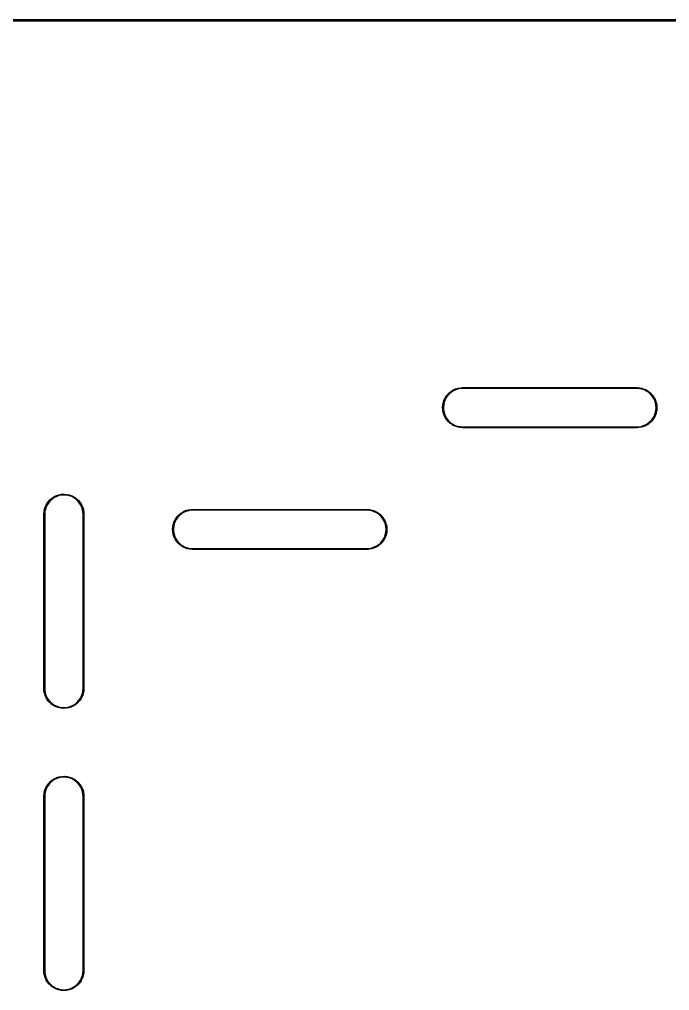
# Model space of a CAD drawing. Extents: x 14.9 to 26, y 3.1 to 12.8.
# Drawn here: x 20.258 to 23.196, y 8.456 to 12.845 of the extents above; entities that cross this region are included whole.
import ezdxf

# ---------------------------------------------------------------- set-up
doc = ezdxf.new("R2010")
doc.units = 0
doc.header["$MEASUREMENT"] = 0
doc.layers.add('BLACK', color=7, linetype='CONTINUOUS')

msp = doc.modelspace()

# ---------------------------------------------------------------- linework, layer by layer
at = {"layer": 'BLACK', "linetype": 'CONTINUOUS'}
for p, q in [((25.183, 12.8374), (15.7343, 12.8374)), ((15.7348, 12.8453), (25.1826, 12.8453)), ((22.1901, 11.1477), (22.1904, 11.148)), ((22.1901, 11.1476), (22.1901, 11.1477)), ((22.1904, 11.148), (22.1906, 11.1483)), ((22.1906, 11.1483), (22.1907, 11.1484)), ((22.1907, 11.1484), (22.1982, 11.1564)), ((22.2013, 11.1539), (22.1934, 11.1455)), ((22.1982, 11.1564), (22.1983, 11.1565)), ((22.1983, 11.1565), (22.1986, 11.1568)), ((22.1986, 11.1568), (22.1988, 11.157)), ((22.1988, 11.157), (22.199, 11.1571)), ((22.199, 11.1571), (22.2074, 11.1641)), ((22.2101, 11.1612), (22.2013, 11.1539)), ((22.2074, 11.1641), (22.2075, 11.1642)), ((22.2075, 11.1642), (22.2078, 11.1644)), ((22.2078, 11.1644), (22.2081, 11.1646)), ((22.2081, 11.1646), (22.2083, 11.1646)), ((22.2083, 11.1646), (22.2176, 11.1704)), ((22.2199, 11.1672), (22.2101, 11.1612)), ((22.2176, 11.1704), (22.2177, 11.1706)), ((22.2177, 11.1706), (22.218, 11.1707)), ((22.218, 11.1707), (22.2183, 11.1709)), ((22.2183, 11.1709), (22.2185, 11.1709)), ((22.2185, 11.1709), (22.2285, 11.1754)), ((22.2304, 11.1719), (22.2199, 11.1672)), ((22.2285, 11.1754), (22.2287, 11.1755)), ((22.2287, 11.1755), (22.229, 11.1756)), ((22.229, 11.1756), (22.2293, 11.1758)), ((22.2293, 11.1758), (22.2295, 11.1758)), ((22.2295, 11.1758), (22.24, 11.1789)), ((22.2414, 11.1752), (22.2304, 11.1719)), ((22.24, 11.1789), (22.2401, 11.179)), ((22.2401, 11.179), (22.2405, 11.1791)), ((22.2405, 11.1791), (22.2408, 11.1792)), ((22.2408, 11.1792), (22.241, 11.1791)), ((22.241, 11.1791), (22.2518, 11.1808)), ((22.2527, 11.177), (22.2414, 11.1752)), ((22.2518, 11.1808), (22.252, 11.1809)), ((22.252, 11.1809), (22.2523, 11.1809)), ((22.2523, 11.1809), (22.2527, 11.181)), ((22.2527, 11.181), (22.2528, 11.181)), ((22.2606, 11.1774), (22.2527, 11.177)), ((22.2528, 11.181), (22.26, 11.1813)), ((22.26, 11.1813), (22.2601, 11.1813)), ((22.2601, 11.1813), (22.2605, 11.1813)), ((22.2605, 11.1813), (22.2609, 11.1813)), ((23.0479, 11.1774), (22.2606, 11.1774)), ((22.2609, 11.1813), (22.261, 11.1813)), ((22.261, 11.1813), (23.0475, 11.1813)), ((23.0475, 11.1813), (23.0476, 11.1813)), ((23.0476, 11.1813), (23.048, 11.1813)), ((23.0594, 11.1766), (23.0479, 11.1774)), ((23.048, 11.1813), (23.0484, 11.1813)), ((23.0484, 11.1813), (23.0485, 11.1813)), ((23.0485, 11.1813), (23.0594, 11.1805)), ((23.0594, 11.1805), (23.0596, 11.1806)), ((23.0707, 11.1743), (23.0594, 11.1766)), ((23.0596, 11.1806), (23.0599, 11.1805)), ((23.0599, 11.1805), (23.0603, 11.1805)), ((23.0603, 11.1805), (23.0604, 11.1804)), ((23.0604, 11.1804), (23.0712, 11.1782)), ((23.0815, 11.1706), (23.0707, 11.1743)), ((23.0712, 11.1782), (23.0714, 11.1782)), ((23.0714, 11.1782), (23.0717, 11.1781)), ((23.0717, 11.1781), (23.072, 11.1781)), ((23.072, 11.1781), (23.0722, 11.178)), ((23.0722, 11.178), (23.0826, 11.1744)), ((23.0918, 11.1655), (23.0815, 11.1706)), ((23.0826, 11.1744), (23.0827, 11.1744)), ((23.0827, 11.1744), (23.083, 11.1742)), ((23.083, 11.1742), (23.0834, 11.1741)), ((23.0834, 11.1741), (23.0835, 11.174)), ((23.0835, 11.174), (23.0933, 11.1691)), ((23.1013, 11.159), (23.0918, 11.1655)), ((23.0933, 11.1691), (23.0935, 11.169)), ((23.0935, 11.169), (23.0938, 11.1689)), ((23.0938, 11.1689), (23.0941, 11.1687)), ((23.0941, 11.1687), (23.0942, 11.1686)), ((23.0942, 11.1686), (23.1033, 11.1624)), ((23.1098, 11.1513), (23.1013, 11.159)), ((23.1033, 11.1624), (23.1034, 11.1623)), ((23.1034, 11.1623), (23.1037, 11.1621)), ((23.1037, 11.1621), (23.104, 11.1619)), ((23.104, 11.1619), (23.1041, 11.1618)), ((23.1041, 11.1618), (23.1123, 11.1544)), ((23.1173, 11.1426), (23.1098, 11.1513)), ((23.1123, 11.1544), (23.1124, 11.1544)), ((23.1124, 11.1544), (23.1127, 11.1541)), ((23.1127, 11.1541), (23.1129, 11.1539)), ((23.1129, 11.1539), (23.113, 11.1537)), ((23.113, 11.1537), (23.1201, 11.1454)), ((22.1701, 11.0932), (22.171, 11.1041)), ((22.171, 11.1043), (22.1711, 11.1046)), ((22.171, 11.1041), (22.171, 11.1043)), ((22.1711, 11.1049), (22.1712, 11.1051)), ((22.1711, 11.1046), (22.1711, 11.1049)), ((22.1712, 11.1051), (22.1736, 11.1158)), ((22.1736, 11.116), (22.1737, 11.1163)), ((22.1736, 11.1158), (22.1736, 11.116)), ((22.1737, 11.1163), (22.1738, 11.1167)), ((22.1738, 11.1167), (22.1739, 11.1168)), ((22.1739, 11.1168), (22.1776, 11.1271)), ((22.175, 11.104), (22.174, 11.0926)), ((22.1775, 11.1152), (22.175, 11.104)), ((22.1814, 11.126), (22.1775, 11.1152)), ((22.1776, 11.1271), (22.1777, 11.1273)), ((22.1777, 11.1273), (22.1778, 11.1276)), ((22.1778, 11.1276), (22.1779, 11.1279)), ((22.1779, 11.1279), (22.1781, 11.128)), ((22.1781, 11.128), (22.1832, 11.1377)), ((22.1868, 11.1361), (22.1814, 11.126)), ((22.1832, 11.1379), (22.1834, 11.1382)), ((22.1832, 11.1377), (22.1832, 11.1379)), ((22.1834, 11.1382), (22.1836, 11.1385)), ((22.1836, 11.1385), (22.1837, 11.1386)), ((22.1837, 11.1386), (22.1901, 11.1476)), ((22.1934, 11.1455), (22.1868, 11.1361)), ((23.1236, 11.133), (23.1173, 11.1426)), ((23.1201, 11.1454), (23.1203, 11.1453)), ((23.1203, 11.1453), (23.1205, 11.145)), ((23.1205, 11.145), (23.1207, 11.1447)), ((23.1207, 11.1447), (23.1207, 11.1446)), ((23.1207, 11.1446), (23.1267, 11.1354)), ((23.1285, 11.1226), (23.1236, 11.133)), ((23.1267, 11.1354), (23.1269, 11.1352)), ((23.1269, 11.1352), (23.127, 11.1349)), ((23.127, 11.1349), (23.1272, 11.1346)), ((23.1272, 11.1346), (23.1272, 11.1345)), ((23.1272, 11.1345), (23.1319, 11.1245)), ((23.132, 11.1117), (23.1285, 11.1226)), ((23.1319, 11.1245), (23.132, 11.1244)), ((23.132, 11.1244), (23.1321, 11.1241)), ((23.134, 11.1004), (23.132, 11.1117)), ((23.1321, 11.1241), (23.1323, 11.1238)), ((23.1323, 11.1238), (23.1323, 11.1236)), ((23.1323, 11.1236), (23.1357, 11.1131)), ((23.1357, 11.1131), (23.1358, 11.113)), ((23.1358, 11.113), (23.1358, 11.1127)), ((23.1358, 11.1127), (23.1359, 11.1123)), ((23.1359, 11.1123), (23.1359, 11.1122)), ((23.1359, 11.1122), (23.1379, 11.1013)), ((22.17, 11.093), (22.1701, 11.0932)), ((22.17, 11.0926), (22.17, 11.093)), ((22.17, 11.0923), (22.17, 11.0926)), ((22.17, 11.0921), (22.17, 11.0923)), ((22.1705, 11.0812), (22.17, 11.0921)), ((22.1705, 11.081), (22.1705, 11.0812)), ((22.1706, 11.0807), (22.1705, 11.081)), ((22.1706, 11.0803), (22.1706, 11.0807)), ((22.1707, 11.0801), (22.1706, 11.0803)), ((22.1726, 11.0693), (22.1707, 11.0801)), ((22.1726, 11.0692), (22.1726, 11.0693)), ((22.1727, 11.0688), (22.1726, 11.0692)), ((22.1727, 11.0685), (22.1727, 11.0688)), ((22.1728, 11.0684), (22.1727, 11.0685)), ((22.1762, 11.0579), (22.1728, 11.0684)), ((22.174, 11.0926), (22.1745, 11.0811)), ((22.1745, 11.0811), (22.1765, 11.0698)), ((22.1765, 11.0698), (22.18, 11.0589)), ((23.1271, 11.0555), (23.131, 11.0663)), ((23.1346, 11.0647), (23.1309, 11.0544)), ((23.131, 11.0663), (23.1335, 11.0775)), ((23.1335, 11.0775), (23.1345, 11.0889)), ((23.1345, 11.0889), (23.134, 11.1004)), ((23.1347, 11.0648), (23.1346, 11.0647)), ((23.1348, 11.0652), (23.1347, 11.0648)), ((23.1349, 11.0655), (23.1348, 11.0652)), ((23.1373, 11.0764), (23.1349, 11.0657)), ((23.1349, 11.0657), (23.1349, 11.0655)), ((23.1374, 11.0766), (23.1373, 11.0764)), ((23.1375, 11.0772), (23.1374, 11.0769)), ((23.1374, 11.0769), (23.1374, 11.0766)), ((23.1384, 11.0883), (23.1375, 11.0774)), ((23.1375, 11.0774), (23.1375, 11.0772)), ((23.1379, 11.1013), (23.1379, 11.1012)), ((23.1379, 11.1012), (23.1379, 11.1008)), ((23.1379, 11.1008), (23.138, 11.1005)), ((23.138, 11.1005), (23.138, 11.1003)), ((23.138, 11.1003), (23.1385, 11.0894)), ((23.1385, 11.0885), (23.1384, 11.0883)), ((23.1385, 11.0894), (23.1385, 11.0892)), ((23.1385, 11.0892), (23.1385, 11.0889)), ((23.1385, 11.0889), (23.1385, 11.0885)), ((22.1762, 11.0577), (22.1762, 11.0579)), ((22.1764, 11.0574), (22.1762, 11.0577)), ((22.1765, 11.0571), (22.1764, 11.0574)), ((22.1766, 11.0569), (22.1765, 11.0571)), ((22.1813, 11.047), (22.1766, 11.0569)), ((22.18, 11.0589), (22.1849, 11.0485)), ((22.1813, 11.0469), (22.1813, 11.047)), ((22.1815, 11.0466), (22.1813, 11.0469)), ((22.1817, 11.0463), (22.1815, 11.0466)), ((22.1818, 11.0461), (22.1817, 11.0463)), ((22.1878, 11.0369), (22.1818, 11.0461)), ((22.1849, 11.0485), (22.1912, 11.0389)), ((22.1878, 11.0368), (22.1878, 11.0369)), ((22.188, 11.0365), (22.1878, 11.0368)), ((22.1882, 11.0362), (22.188, 11.0365)), ((22.1884, 11.0361), (22.1882, 11.0362)), ((22.1955, 11.0278), (22.1884, 11.0361)), ((22.1912, 11.0389), (22.1987, 11.0302)), ((22.1956, 11.0276), (22.1955, 11.0278)), ((22.1959, 11.0274), (22.1956, 11.0276)), ((22.1961, 11.0271), (22.1959, 11.0274)), ((22.1962, 11.027), (22.1961, 11.0271)), ((22.2044, 11.0197), (22.1962, 11.027)), ((22.1987, 11.0302), (22.2072, 11.0225)), ((22.2045, 11.0196), (22.2044, 11.0197)), ((22.2048, 11.0194), (22.2045, 11.0196)), ((22.2051, 11.0192), (22.2048, 11.0194)), ((22.2052, 11.0191), (22.2051, 11.0192)), ((22.2143, 11.0129), (22.2052, 11.0191)), ((22.2072, 11.0225), (22.2167, 11.016)), ((22.2167, 11.016), (22.227, 11.0109)), ((23.0886, 11.0143), (23.0984, 11.0203)), ((23.1002, 11.0168), (23.0909, 11.0111)), ((23.0984, 11.0203), (23.1072, 11.0276)), ((23.1004, 11.0169), (23.1002, 11.0168)), ((23.1007, 11.0171), (23.1004, 11.0169)), ((23.101, 11.0173), (23.1007, 11.0171)), ((23.1011, 11.0174), (23.101, 11.0173)), ((23.1095, 11.0244), (23.1011, 11.0174)), ((23.1072, 11.0276), (23.1151, 11.036)), ((23.1097, 11.0245), (23.1095, 11.0244)), ((23.1099, 11.0247), (23.1097, 11.0245)), ((23.1102, 11.025), (23.1099, 11.0247)), ((23.1103, 11.0251), (23.1102, 11.025)), ((23.1178, 11.0331), (23.1103, 11.0251)), ((23.1151, 11.036), (23.1217, 11.0454)), ((23.1179, 11.0332), (23.1178, 11.0331)), ((23.1181, 11.0335), (23.1179, 11.0332)), ((23.1184, 11.0338), (23.1181, 11.0335)), ((23.1248, 11.0429), (23.1184, 11.0339)), ((23.1184, 11.0339), (23.1184, 11.0338)), ((23.1217, 11.0454), (23.1271, 11.0555)), ((23.1249, 11.043), (23.1248, 11.0429)), ((23.1251, 11.0433), (23.1249, 11.043)), ((23.1253, 11.0436), (23.1251, 11.0433)), ((23.1304, 11.0535), (23.1253, 11.0438)), ((23.1253, 11.0438), (23.1253, 11.0436)), ((23.1306, 11.0536), (23.1304, 11.0535)), ((23.1307, 11.0539), (23.1306, 11.0536)), ((23.1308, 11.0542), (23.1307, 11.0539)), ((23.1309, 11.0544), (23.1308, 11.0542)), ((22.2144, 11.0128), (22.2143, 11.0129)), ((22.2147, 11.0126), (22.2144, 11.0128)), ((22.215, 11.0124), (22.2147, 11.0126)), ((22.2152, 11.0124), (22.215, 11.0124)), ((22.225, 11.0075), (22.2152, 11.0124)), ((22.2251, 11.0074), (22.225, 11.0075)), ((22.2255, 11.0073), (22.2251, 11.0074)), ((22.2258, 11.0071), (22.2255, 11.0073)), ((22.2259, 11.0071), (22.2258, 11.0071)), ((22.2363, 11.0035), (22.2259, 11.0071)), ((22.227, 11.0109), (22.2378, 11.0072)), ((22.2365, 11.0034), (22.2363, 11.0035)), ((22.2368, 11.0034), (22.2365, 11.0034)), ((22.2371, 11.0032), (22.2368, 11.0034)), ((22.2373, 11.0033), (22.2371, 11.0032)), ((22.2481, 11.0011), (22.2373, 11.0033)), ((22.2378, 11.0072), (22.2491, 11.0049)), ((22.2482, 11.001), (22.2481, 11.0011)), ((22.2486, 11.001), (22.2482, 11.001)), ((22.2489, 11.0009), (22.2486, 11.001)), ((22.2491, 11.001), (22.2489, 11.0009)), ((22.2491, 11.0049), (22.2606, 11.0041)), ((22.26, 11.0002), (22.2491, 11.001)), ((22.2601, 11.0002), (22.26, 11.0002)), ((22.2605, 11.0002), (22.2601, 11.0002)), ((22.2609, 11.0002), (22.2605, 11.0002)), ((22.2606, 11.0041), (23.0479, 11.0041)), ((22.261, 11.0002), (22.2609, 11.0002)), ((23.0475, 11.0002), (22.261, 11.0002)), ((23.0476, 11.0002), (23.0475, 11.0002)), ((23.048, 11.0002), (23.0476, 11.0002)), ((23.0479, 11.0041), (23.0558, 11.0045)), ((23.0484, 11.0002), (23.048, 11.0002)), ((23.0485, 11.0002), (23.0484, 11.0002)), ((23.0557, 11.0005), (23.0485, 11.0002)), ((23.0558, 11.0005), (23.0557, 11.0005)), ((23.0558, 11.0045), (23.0671, 11.0063)), ((23.0562, 11.0006), (23.0558, 11.0005)), ((23.0565, 11.0006), (23.0562, 11.0006)), ((23.0567, 11.0006), (23.0565, 11.0006)), ((23.0675, 11.0024), (23.0567, 11.0006)), ((23.0671, 11.0063), (23.0781, 11.0096)), ((23.0677, 11.0023), (23.0675, 11.0024)), ((23.068, 11.0024), (23.0677, 11.0023)), ((23.0684, 11.0025), (23.068, 11.0024)), ((23.0685, 11.0026), (23.0684, 11.0025)), ((23.079, 11.0057), (23.0685, 11.0026)), ((23.0781, 11.0096), (23.0886, 11.0143)), ((23.0792, 11.0057), (23.079, 11.0057)), ((23.0795, 11.0059), (23.0792, 11.0057)), ((23.0798, 11.006), (23.0795, 11.0059)), ((23.08, 11.0061), (23.0798, 11.006)), ((23.09, 11.0106), (23.08, 11.0061)), ((23.0902, 11.0106), (23.09, 11.0106)), ((23.0905, 11.0108), (23.0902, 11.0106)), ((23.0908, 11.0109), (23.0905, 11.0108)), ((23.0909, 11.0111), (23.0908, 11.0109)), ((20.387, 10.6648), (20.3871, 10.6649)), ((20.3871, 10.6649), (20.3873, 10.6652)), ((20.3873, 10.6652), (20.3875, 10.6655)), ((20.3875, 10.6655), (20.3877, 10.6656)), ((20.3877, 10.6656), (20.395, 10.6738)), ((20.3981, 10.6713), (20.3904, 10.6628)), ((20.395, 10.6738), (20.3951, 10.6739)), ((20.3951, 10.6739), (20.3953, 10.6741)), ((20.3953, 10.6741), (20.3955, 10.6744)), ((20.3955, 10.6744), (20.3957, 10.6745)), ((20.3957, 10.6745), (20.404, 10.6816)), ((20.4068, 10.6788), (20.3981, 10.6713)), ((20.404, 10.6816), (20.4041, 10.6818)), ((20.4041, 10.6818), (20.4044, 10.682)), ((20.4044, 10.682), (20.4047, 10.6822)), ((20.4047, 10.6822), (20.4049, 10.6822)), ((20.4049, 10.6822), (20.4141, 10.6882)), ((20.4164, 10.6851), (20.4068, 10.6788)), ((20.4141, 10.6882), (20.4142, 10.6883)), ((20.4142, 10.6883), (20.4145, 10.6885)), ((20.4145, 10.6885), (20.4148, 10.6887)), ((20.4148, 10.6887), (20.415, 10.6887)), ((20.415, 10.6887), (20.4249, 10.6934)), ((20.4268, 10.69), (20.4164, 10.6851)), ((20.4249, 10.6934), (20.425, 10.6935)), ((20.425, 10.6935), (20.4253, 10.6936)), ((20.4253, 10.6936), (20.4257, 10.6938)), ((20.4257, 10.6938), (20.4258, 10.6938)), ((20.4258, 10.6938), (20.4363, 10.6972)), ((20.4377, 10.6935), (20.4268, 10.69)), ((20.4363, 10.6972), (20.4364, 10.6973)), ((20.4364, 10.6973), (20.4368, 10.6973)), ((20.4368, 10.6973), (20.4371, 10.6974)), ((20.4371, 10.6974), (20.4373, 10.6974)), ((20.4373, 10.6974), (20.4481, 10.6993)), ((20.449, 10.6955), (20.4377, 10.6935)), ((20.4481, 10.6993), (20.4482, 10.6994)), ((20.4482, 10.6994), (20.4486, 10.6994)), ((20.4486, 10.6994), (20.4489, 10.6995)), ((20.4489, 10.6995), (20.4491, 10.6995)), ((20.4605, 10.696), (20.449, 10.6955)), ((20.4491, 10.6995), (20.4601, 10.7)), ((20.4601, 10.7), (20.4602, 10.7)), ((20.4602, 10.7), (20.4606, 10.7)), ((20.4719, 10.695), (20.4605, 10.696)), ((20.4606, 10.7), (20.4609, 10.7)), ((20.4609, 10.7), (20.4611, 10.6999)), ((20.4611, 10.6999), (20.472, 10.699)), ((20.4831, 10.6925), (20.4719, 10.695)), ((20.472, 10.699), (20.4722, 10.699)), ((20.4722, 10.699), (20.4725, 10.6989)), ((20.4725, 10.6989), (20.4729, 10.6989)), ((20.4729, 10.6989), (20.473, 10.6988)), ((20.473, 10.6988), (20.4837, 10.6964)), ((20.4939, 10.6886), (20.4831, 10.6925)), ((20.4837, 10.6964), (20.4839, 10.6964)), ((20.4839, 10.6964), (20.4842, 10.6963)), ((20.4842, 10.6963), (20.4846, 10.6962)), ((20.4846, 10.6962), (20.4847, 10.6961)), ((20.4847, 10.6961), (20.495, 10.6924)), ((20.5041, 10.6832), (20.4939, 10.6886)), ((20.495, 10.6924), (20.4952, 10.6923)), ((20.4952, 10.6923), (20.4955, 10.6922)), ((20.4955, 10.6922), (20.4958, 10.6921)), ((20.4958, 10.6921), (20.496, 10.6919)), ((20.496, 10.6919), (20.5057, 10.6868)), ((20.5134, 10.6766), (20.5041, 10.6832)), ((20.5057, 10.6868), (20.5058, 10.6868)), ((20.5058, 10.6868), (20.5061, 10.6866)), ((20.5061, 10.6866), (20.5064, 10.6864)), ((20.5064, 10.6864), (20.5065, 10.6863)), ((20.5065, 10.6863), (20.5155, 10.6799)), ((20.5218, 10.6687), (20.5134, 10.6766)), ((20.5155, 10.6799), (20.5157, 10.6799)), ((20.5157, 10.6799), (20.5159, 10.6796)), ((20.5159, 10.6796), (20.5162, 10.6794)), ((20.5162, 10.6794), (20.5163, 10.6793)), ((20.5163, 10.6793), (20.5243, 10.6718)), ((20.5291, 10.6599), (20.5218, 10.6687)), ((20.5243, 10.6718), (20.5245, 10.6717)), ((20.5245, 10.6717), (20.5247, 10.6714)), ((20.5247, 10.6714), (20.5249, 10.6712)), ((20.5249, 10.6712), (20.525, 10.671)), ((20.525, 10.671), (20.532, 10.6626)), ((20.3689, 10.6218), (20.369, 10.6219)), ((20.3689, 10.6214), (20.3689, 10.6218)), ((20.3689, 10.6211), (20.3689, 10.6214)), ((20.3689, 10.6209), (20.3689, 10.6211)), ((20.369, 10.6219), (20.3712, 10.6327)), ((20.3712, 10.6329), (20.3713, 10.6332)), ((20.3712, 10.6327), (20.3712, 10.6329)), ((20.3713, 10.6332), (20.3714, 10.6335)), ((20.3714, 10.6335), (20.3715, 10.6337)), ((20.3715, 10.6337), (20.375, 10.6441)), ((20.3751, 10.6322), (20.3728, 10.6209)), ((20.375, 10.6442), (20.3752, 10.6445)), ((20.375, 10.6441), (20.375, 10.6442)), ((20.3788, 10.643), (20.3751, 10.6322)), ((20.3752, 10.6445), (20.3753, 10.6449)), ((20.3753, 10.6449), (20.3754, 10.645)), ((20.3754, 10.645), (20.3803, 10.6548)), ((20.384, 10.6533), (20.3788, 10.643)), ((20.3803, 10.6548), (20.3804, 10.655)), ((20.3804, 10.655), (20.3806, 10.6553)), ((20.3806, 10.6553), (20.3807, 10.6556)), ((20.3807, 10.6556), (20.3809, 10.6557)), ((20.3809, 10.6557), (20.387, 10.6648)), ((20.3904, 10.6628), (20.384, 10.6533)), ((20.5352, 10.6501), (20.5291, 10.6599)), ((20.532, 10.6626), (20.5321, 10.6625)), ((20.5321, 10.6625), (20.5323, 10.6622)), ((20.5323, 10.6622), (20.5325, 10.6619)), ((20.5325, 10.6619), (20.5326, 10.6617)), ((20.5326, 10.6617), (20.5384, 10.6524)), ((20.5399, 10.6396), (20.5352, 10.6501)), ((20.5384, 10.6524), (20.5385, 10.6523)), ((20.5385, 10.6523), (20.5386, 10.652)), ((20.5386, 10.652), (20.5388, 10.6517)), ((20.5388, 10.6517), (20.5388, 10.6515)), ((20.5388, 10.6515), (20.5433, 10.6415)), ((20.5431, 10.6286), (20.5399, 10.6396)), ((20.5449, 10.6173), (20.5431, 10.6286)), ((20.5433, 10.6415), (20.5435, 10.6413)), ((20.5435, 10.6413), (20.5436, 10.641)), ((20.5436, 10.641), (20.5437, 10.6407)), ((20.5437, 10.6407), (20.5437, 10.6405)), ((20.5437, 10.6405), (20.5468, 10.63)), ((20.5468, 10.63), (20.5469, 10.6299)), ((20.5469, 10.6299), (20.547, 10.6295)), ((20.547, 10.6295), (20.5471, 10.6292)), ((20.5471, 10.6292), (20.5471, 10.629)), ((20.5471, 10.629), (20.5488, 10.6182)), ((20.9985, 10.6209), (21.0085, 10.6254)), ((21.0104, 10.6219), (20.9999, 10.6172)), ((21.0085, 10.6254), (21.0087, 10.6255)), ((21.0087, 10.6255), (21.009, 10.6256)), ((21.009, 10.6256), (21.0093, 10.6258)), ((21.0093, 10.6258), (21.0095, 10.6258)), ((21.0095, 10.6258), (21.02, 10.6289)), ((21.0214, 10.6252), (21.0104, 10.6219)), ((21.02, 10.6289), (21.0201, 10.629)), ((21.0201, 10.629), (21.0205, 10.6291)), ((21.0205, 10.6291), (21.0208, 10.6292)), ((21.0208, 10.6292), (21.021, 10.6291)), ((21.021, 10.6291), (21.0318, 10.6308)), ((21.0327, 10.627), (21.0214, 10.6252)), ((21.0318, 10.6308), (21.032, 10.6309)), ((21.032, 10.6309), (21.0323, 10.6309)), ((21.0323, 10.6309), (21.0327, 10.631)), ((21.0327, 10.631), (21.0328, 10.631)), ((21.0406, 10.6274), (21.0327, 10.627)), ((21.0328, 10.631), (21.04, 10.6313)), ((21.04, 10.6313), (21.0401, 10.6313)), ((21.0401, 10.6313), (21.0405, 10.6313)), ((21.0405, 10.6313), (21.0409, 10.6313)), ((21.8279, 10.6274), (21.0406, 10.6274)), ((21.0409, 10.6313), (21.041, 10.6313)), ((21.041, 10.6313), (21.8275, 10.6313)), ((21.8275, 10.6313), (21.8276, 10.6313)), ((21.8276, 10.6313), (21.828, 10.6313)), ((21.8394, 10.6266), (21.8279, 10.6274)), ((21.828, 10.6313), (21.8284, 10.6313)), ((21.8284, 10.6313), (21.8285, 10.6313)), ((21.8285, 10.6313), (21.8394, 10.6305)), ((21.8394, 10.6305), (21.8396, 10.6306)), ((21.8507, 10.6243), (21.8394, 10.6266)), ((21.8396, 10.6306), (21.8399, 10.6305)), ((21.8399, 10.6305), (21.8403, 10.6305)), ((21.8403, 10.6305), (21.8404, 10.6304)), ((21.8404, 10.6304), (21.8512, 10.6282)), ((21.8615, 10.6206), (21.8507, 10.6243)), ((21.8512, 10.6282), (21.8514, 10.6282)), ((21.8514, 10.6282), (21.8517, 10.6281)), ((21.8517, 10.6281), (21.852, 10.6281)), ((21.852, 10.6281), (21.8522, 10.628)), ((21.8522, 10.628), (21.8626, 10.6244)), ((21.8626, 10.6244), (21.8627, 10.6244)), ((21.8627, 10.6244), (21.863, 10.6242)), ((21.863, 10.6242), (21.8634, 10.6241)), ((21.8634, 10.6241), (21.8635, 10.624)), ((21.8635, 10.624), (21.8733, 10.6191)), ((20.3681, 10.6099), (20.3682, 10.61)), ((20.3681, 10.6095), (20.3681, 10.6099)), ((20.3681, 10.6091), (20.3681, 10.6095)), ((20.3681, 10.609), (20.3681, 10.6091)), ((20.3681, 9.82249), (20.3681, 10.609)), ((20.3682, 10.61), (20.3689, 10.6209)), ((20.3728, 10.6209), (20.3721, 10.6094)), ((20.3721, 10.6094), (20.3721, 9.82209)), ((20.5453, 10.6094), (20.5449, 10.6173)), ((20.5453, 9.82211), (20.5453, 10.6094)), ((20.5488, 10.6182), (20.5488, 10.618)), ((20.5488, 10.618), (20.5489, 10.6177)), ((20.5489, 10.6177), (20.5489, 10.6173)), ((20.5489, 10.6173), (20.5489, 10.6172)), ((20.5489, 10.6172), (20.5492, 10.61)), ((20.5492, 10.61), (20.5492, 10.6099)), ((20.5492, 10.6099), (20.5492, 10.6095)), ((20.5492, 10.6095), (20.5492, 10.6091)), ((20.5492, 10.6091), (20.5492, 10.609)), ((20.5492, 10.609), (20.5492, 9.82247)), ((20.9539, 10.5668), (20.9576, 10.5771)), ((20.9576, 10.5771), (20.9577, 10.5773)), ((20.9577, 10.5773), (20.9578, 10.5776)), ((20.9578, 10.5776), (20.9579, 10.5779)), ((20.9579, 10.5779), (20.9581, 10.578)), ((20.9581, 10.578), (20.9632, 10.5877)), ((20.9668, 10.5861), (20.9614, 10.576)), ((20.9632, 10.5879), (20.9634, 10.5882)), ((20.9632, 10.5877), (20.9632, 10.5879)), ((20.9634, 10.5882), (20.9636, 10.5885)), ((20.9636, 10.5885), (20.9637, 10.5886)), ((20.9637, 10.5886), (20.9701, 10.5976)), ((20.9734, 10.5955), (20.9668, 10.5861)), ((20.9701, 10.5977), (20.9704, 10.598)), ((20.9701, 10.5976), (20.9701, 10.5977)), ((20.9704, 10.598), (20.9706, 10.5983)), ((20.9706, 10.5983), (20.9707, 10.5984)), ((20.9707, 10.5984), (20.9782, 10.6064)), ((20.9813, 10.6039), (20.9734, 10.5955)), ((20.9782, 10.6064), (20.9783, 10.6065)), ((20.9783, 10.6065), (20.9786, 10.6068)), ((20.9786, 10.6068), (20.9788, 10.607)), ((20.9788, 10.607), (20.979, 10.6071)), ((20.979, 10.6071), (20.9874, 10.6141)), ((20.9901, 10.6112), (20.9813, 10.6039)), ((20.9874, 10.6141), (20.9875, 10.6142)), ((20.9875, 10.6142), (20.9878, 10.6144)), ((20.9878, 10.6144), (20.9881, 10.6146)), ((20.9881, 10.6146), (20.9883, 10.6146)), ((20.9883, 10.6146), (20.9976, 10.6204)), ((20.9999, 10.6172), (20.9901, 10.6112)), ((20.9976, 10.6204), (20.9977, 10.6206)), ((20.9977, 10.6206), (20.998, 10.6207)), ((20.998, 10.6207), (20.9983, 10.6209)), ((20.9983, 10.6209), (20.9985, 10.6209)), ((21.8718, 10.6155), (21.8615, 10.6206)), ((21.8813, 10.609), (21.8718, 10.6155)), ((21.8733, 10.6191), (21.8735, 10.619)), ((21.8735, 10.619), (21.8738, 10.6189)), ((21.8738, 10.6189), (21.8741, 10.6187)), ((21.8741, 10.6187), (21.8742, 10.6186)), ((21.8742, 10.6186), (21.8833, 10.6124)), ((21.8898, 10.6013), (21.8813, 10.609)), ((21.8833, 10.6124), (21.8834, 10.6123)), ((21.8834, 10.6123), (21.8837, 10.6121)), ((21.8837, 10.6121), (21.884, 10.6119)), ((21.884, 10.6119), (21.8841, 10.6118)), ((21.8841, 10.6118), (21.8923, 10.6044)), ((21.8973, 10.5926), (21.8898, 10.6013)), ((21.8923, 10.6044), (21.8924, 10.6044)), ((21.8924, 10.6044), (21.8927, 10.6041)), ((21.8927, 10.6041), (21.8929, 10.6039)), ((21.8929, 10.6039), (21.893, 10.6037)), ((21.893, 10.6037), (21.9001, 10.5954)), ((21.9036, 10.583), (21.8973, 10.5926)), ((21.9001, 10.5954), (21.9003, 10.5953)), ((21.9003, 10.5953), (21.9005, 10.595)), ((21.9005, 10.595), (21.9007, 10.5947)), ((21.9007, 10.5947), (21.9007, 10.5946)), ((21.9007, 10.5946), (21.9067, 10.5854)), ((21.9085, 10.5726), (21.9036, 10.583)), ((21.9067, 10.5854), (21.9069, 10.5852)), ((21.9069, 10.5852), (21.907, 10.5849)), ((21.907, 10.5849), (21.9072, 10.5846)), ((21.9072, 10.5846), (21.9072, 10.5845)), ((21.9072, 10.5845), (21.9119, 10.5745)), ((20.95, 10.543), (20.9501, 10.5432)), ((20.95, 10.5426), (20.95, 10.543)), ((20.95, 10.5423), (20.95, 10.5426)), ((20.95, 10.5421), (20.95, 10.5423)), ((20.9505, 10.5312), (20.95, 10.5421)), ((20.9501, 10.5432), (20.951, 10.5541)), ((20.951, 10.5543), (20.9511, 10.5546)), ((20.951, 10.5541), (20.951, 10.5543)), ((20.9511, 10.5549), (20.9512, 10.5551)), ((20.9511, 10.5546), (20.9511, 10.5549)), ((20.9512, 10.5551), (20.9536, 10.5658)), ((20.9536, 10.566), (20.9537, 10.5663)), ((20.9536, 10.5658), (20.9536, 10.566)), ((20.9537, 10.5663), (20.9538, 10.5667)), ((20.9538, 10.5667), (20.9539, 10.5668)), ((20.955, 10.554), (20.954, 10.5426)), ((20.954, 10.5426), (20.9545, 10.5311)), ((20.9575, 10.5652), (20.955, 10.554)), ((20.9614, 10.576), (20.9575, 10.5652)), ((21.912, 10.5617), (21.9085, 10.5726)), ((21.9119, 10.5745), (21.912, 10.5744)), ((21.912, 10.5744), (21.9121, 10.5741)), ((21.914, 10.5504), (21.912, 10.5617)), ((21.9121, 10.5741), (21.9123, 10.5738)), ((21.9123, 10.5738), (21.9123, 10.5736)), ((21.9123, 10.5736), (21.9157, 10.5631)), ((21.9135, 10.5275), (21.9145, 10.5389)), ((21.9145, 10.5389), (21.914, 10.5504)), ((21.9157, 10.5631), (21.9158, 10.563)), ((21.9158, 10.563), (21.9158, 10.5627)), ((21.9158, 10.5627), (21.9159, 10.5623)), ((21.9159, 10.5623), (21.9159, 10.5622)), ((21.9159, 10.5622), (21.9179, 10.5513)), ((21.9184, 10.5383), (21.9175, 10.5274)), ((21.9179, 10.5513), (21.9179, 10.5512)), ((21.9179, 10.5512), (21.9179, 10.5508)), ((21.9179, 10.5508), (21.918, 10.5505)), ((21.918, 10.5505), (21.918, 10.5503)), ((21.918, 10.5503), (21.9185, 10.5394)), ((21.9185, 10.5385), (21.9184, 10.5383)), ((21.9185, 10.5394), (21.9185, 10.5392)), ((21.9185, 10.5392), (21.9185, 10.5389)), ((21.9185, 10.5389), (21.9185, 10.5385)), ((20.9505, 10.531), (20.9505, 10.5312)), ((20.9506, 10.5307), (20.9505, 10.531)), ((20.9506, 10.5303), (20.9506, 10.5307)), ((20.9507, 10.5301), (20.9506, 10.5303)), ((20.9526, 10.5193), (20.9507, 10.5301)), ((20.9526, 10.5192), (20.9526, 10.5193)), ((20.9527, 10.5188), (20.9526, 10.5192)), ((20.9527, 10.5185), (20.9527, 10.5188)), ((20.9528, 10.5184), (20.9527, 10.5185)), ((20.9562, 10.5079), (20.9528, 10.5184)), ((20.9545, 10.5311), (20.9565, 10.5198)), ((20.9562, 10.5077), (20.9562, 10.5079)), ((20.9564, 10.5074), (20.9562, 10.5077)), ((20.9565, 10.5071), (20.9564, 10.5074)), ((20.9565, 10.5198), (20.96, 10.5089)), ((20.9566, 10.5069), (20.9565, 10.5071)), ((20.9613, 10.497), (20.9566, 10.5069)), ((20.96, 10.5089), (20.9649, 10.4985)), ((20.9613, 10.4969), (20.9613, 10.497)), ((20.9615, 10.4966), (20.9613, 10.4969)), ((20.9617, 10.4963), (20.9615, 10.4966)), ((20.9618, 10.4961), (20.9617, 10.4963)), ((20.9678, 10.4869), (20.9618, 10.4961)), ((20.9649, 10.4985), (20.9712, 10.4889)), ((21.8951, 10.486), (21.9017, 10.4954)), ((21.9048, 10.4929), (21.8984, 10.4839)), ((21.9017, 10.4954), (21.9071, 10.5055)), ((21.9049, 10.493), (21.9048, 10.4929)), ((21.9051, 10.4933), (21.9049, 10.493)), ((21.9053, 10.4936), (21.9051, 10.4933)), ((21.9104, 10.5035), (21.9053, 10.4938)), ((21.9053, 10.4938), (21.9053, 10.4936)), ((21.9071, 10.5055), (21.911, 10.5163)), ((21.9106, 10.5036), (21.9104, 10.5035)), ((21.9107, 10.5039), (21.9106, 10.5036)), ((21.9108, 10.5042), (21.9107, 10.5039)), ((21.9109, 10.5044), (21.9108, 10.5042)), ((21.9146, 10.5147), (21.9109, 10.5044)), ((21.911, 10.5163), (21.9135, 10.5275)), ((21.9147, 10.5148), (21.9146, 10.5147)), ((21.9148, 10.5152), (21.9147, 10.5148)), ((21.9149, 10.5155), (21.9148, 10.5152)), ((21.9173, 10.5264), (21.9149, 10.5157)), ((21.9149, 10.5157), (21.9149, 10.5155)), ((21.9174, 10.5266), (21.9173, 10.5264)), ((21.9175, 10.5272), (21.9174, 10.5269)), ((21.9174, 10.5269), (21.9174, 10.5266)), ((21.9175, 10.5274), (21.9175, 10.5272)), ((20.9678, 10.4868), (20.9678, 10.4869)), ((20.968, 10.4865), (20.9678, 10.4868)), ((20.9682, 10.4862), (20.968, 10.4865)), ((20.9684, 10.4861), (20.9682, 10.4862)), ((20.9755, 10.4778), (20.9684, 10.4861)), ((20.9712, 10.4889), (20.9787, 10.4802)), ((20.9756, 10.4776), (20.9755, 10.4778)), ((20.9759, 10.4774), (20.9756, 10.4776)), ((20.9761, 10.4771), (20.9759, 10.4774)), ((20.9762, 10.477), (20.9761, 10.4771)), ((20.9844, 10.4697), (20.9762, 10.477)), ((20.9787, 10.4802), (20.9872, 10.4725)), ((20.9845, 10.4696), (20.9844, 10.4697)), ((20.9848, 10.4694), (20.9845, 10.4696)), ((20.9851, 10.4692), (20.9848, 10.4694)), ((20.9852, 10.4691), (20.9851, 10.4692)), ((20.9943, 10.4629), (20.9852, 10.4691)), ((20.9872, 10.4725), (20.9967, 10.466)), ((20.9944, 10.4628), (20.9943, 10.4629)), ((20.9947, 10.4626), (20.9944, 10.4628)), ((20.995, 10.4624), (20.9947, 10.4626)), ((20.9952, 10.4624), (20.995, 10.4624)), ((21.005, 10.4575), (20.9952, 10.4624)), ((20.9967, 10.466), (21.007, 10.4609)), ((21.0051, 10.4574), (21.005, 10.4575)), ((21.0055, 10.4573), (21.0051, 10.4574)), ((21.0058, 10.4571), (21.0055, 10.4573)), ((21.0059, 10.4571), (21.0058, 10.4571)), ((21.0163, 10.4535), (21.0059, 10.4571)), ((21.007, 10.4609), (21.0178, 10.4572)), ((21.0165, 10.4534), (21.0163, 10.4535)), ((21.0168, 10.4534), (21.0165, 10.4534)), ((21.0171, 10.4532), (21.0168, 10.4534)), ((21.0173, 10.4533), (21.0171, 10.4532)), ((21.0281, 10.4511), (21.0173, 10.4533)), ((21.0178, 10.4572), (21.0291, 10.4549)), ((21.0282, 10.451), (21.0281, 10.4511)), ((21.0286, 10.451), (21.0282, 10.451)), ((21.0289, 10.4509), (21.0286, 10.451)), ((21.0291, 10.451), (21.0289, 10.4509)), ((21.0291, 10.4549), (21.0406, 10.4541)), ((21.04, 10.4502), (21.0291, 10.451)), ((21.0401, 10.4502), (21.04, 10.4502)), ((21.0405, 10.4502), (21.0401, 10.4502)), ((21.0409, 10.4502), (21.0405, 10.4502)), ((21.0406, 10.4541), (21.8279, 10.4541)), ((21.041, 10.4502), (21.0409, 10.4502)), ((21.8275, 10.4502), (21.041, 10.4502)), ((21.8276, 10.4502), (21.8275, 10.4502)), ((21.828, 10.4502), (21.8276, 10.4502)), ((21.8279, 10.4541), (21.8358, 10.4545)), ((21.8284, 10.4502), (21.828, 10.4502)), ((21.8285, 10.4502), (21.8284, 10.4502)), ((21.8357, 10.4505), (21.8285, 10.4502)), ((21.8358, 10.4505), (21.8357, 10.4505)), ((21.8358, 10.4545), (21.8471, 10.4563)), ((21.8362, 10.4506), (21.8358, 10.4505)), ((21.8365, 10.4506), (21.8362, 10.4506)), ((21.8367, 10.4506), (21.8365, 10.4506)), ((21.8475, 10.4524), (21.8367, 10.4506)), ((21.8471, 10.4563), (21.8581, 10.4596)), ((21.8477, 10.4523), (21.8475, 10.4524)), ((21.848, 10.4524), (21.8477, 10.4523)), ((21.8484, 10.4525), (21.848, 10.4524)), ((21.8485, 10.4526), (21.8484, 10.4525)), ((21.859, 10.4557), (21.8485, 10.4526)), ((21.8581, 10.4596), (21.8686, 10.4643)), ((21.8592, 10.4557), (21.859, 10.4557)), ((21.8595, 10.4559), (21.8592, 10.4557)), ((21.8598, 10.456), (21.8595, 10.4559)), ((21.86, 10.4561), (21.8598, 10.456)), ((21.87, 10.4606), (21.86, 10.4561)), ((21.8686, 10.4643), (21.8784, 10.4703)), ((21.8702, 10.4606), (21.87, 10.4606)), ((21.8705, 10.4608), (21.8702, 10.4606)), ((21.8708, 10.4609), (21.8705, 10.4608)), ((21.8709, 10.4611), (21.8708, 10.4609)), ((21.8802, 10.4668), (21.8709, 10.4611)), ((21.8784, 10.4703), (21.8872, 10.4776)), ((21.8804, 10.4669), (21.8802, 10.4668)), ((21.8807, 10.4671), (21.8804, 10.4669)), ((21.881, 10.4673), (21.8807, 10.4671)), ((21.8811, 10.4674), (21.881, 10.4673)), ((21.8895, 10.4744), (21.8811, 10.4674)), ((21.8872, 10.4776), (21.8951, 10.486)), ((21.8897, 10.4745), (21.8895, 10.4744)), ((21.8899, 10.4747), (21.8897, 10.4745)), ((21.8902, 10.475), (21.8899, 10.4747)), ((21.8903, 10.4751), (21.8902, 10.475)), ((21.8978, 10.4831), (21.8903, 10.4751)), ((21.8979, 10.4832), (21.8978, 10.4831)), ((21.8981, 10.4835), (21.8979, 10.4832)), ((21.8984, 10.4838), (21.8981, 10.4835)), ((21.8984, 10.4839), (21.8984, 10.4838)), ((20.3681, 9.82243), (20.3681, 9.82249)), ((20.3681, 9.822), (20.3681, 9.82243)), ((20.3681, 9.82157), (20.3681, 9.822)), ((20.3681, 9.82152), (20.3681, 9.82157)), ((20.3685, 9.81432), (20.3681, 9.82152)), ((20.3684, 9.81418), (20.3685, 9.81432)), ((20.3685, 9.81382), (20.3684, 9.81418)), ((20.3685, 9.81345), (20.3685, 9.81382)), ((20.3686, 9.81332), (20.3685, 9.81345)), ((20.3703, 9.80249), (20.3686, 9.81332)), ((20.3703, 9.80231), (20.3703, 9.80249)), ((20.3704, 9.80199), (20.3703, 9.80231)), ((20.3704, 9.80164), (20.3704, 9.80199)), ((20.3705, 9.80149), (20.3704, 9.80164)), ((20.3737, 9.79097), (20.3705, 9.80149)), ((20.3721, 9.82209), (20.3724, 9.81422)), ((20.3724, 9.81422), (20.3742, 9.80286)), ((20.3737, 9.7908), (20.3737, 9.79097)), ((20.3738, 9.79048), (20.3737, 9.7908)), ((20.3739, 9.79015), (20.3738, 9.79048)), ((20.374, 9.79001), (20.3739, 9.79015)), ((20.3785, 9.78), (20.374, 9.79001)), ((20.3742, 9.80286), (20.3775, 9.79186)), ((20.3775, 9.79186), (20.3822, 9.78139)), ((20.5334, 9.77822), (20.5385, 9.78848)), ((20.5385, 9.78848), (20.5423, 9.79934)), ((20.5423, 9.78726), (20.5422, 9.78696)), ((20.5423, 9.79934), (20.5445, 9.81059)), ((20.5459, 9.79782), (20.5423, 9.78744)), ((20.5423, 9.78744), (20.5423, 9.78726)), ((20.5445, 9.81059), (20.5453, 9.82211)), ((20.546, 9.79797), (20.5459, 9.79782)), ((20.5461, 9.7983), (20.546, 9.79797)), ((20.5462, 9.79863), (20.5461, 9.7983)), ((20.5483, 9.80957), (20.5462, 9.79881)), ((20.5462, 9.79881), (20.5462, 9.79863)), ((20.5484, 9.80973), (20.5483, 9.80957)), ((20.5485, 9.81041), (20.5484, 9.81007)), ((20.5484, 9.81007), (20.5484, 9.80973)), ((20.5492, 9.82149), (20.5485, 9.81058)), ((20.5485, 9.81058), (20.5485, 9.81041)), ((20.5492, 9.82247), (20.5493, 9.82239)), ((20.5493, 9.82239), (20.5492, 9.82198)), ((20.5492, 9.82198), (20.5492, 9.82157)), ((20.5492, 9.82157), (20.5492, 9.82149)), ((20.3785, 9.77983), (20.3785, 9.78)), ((20.3787, 9.77953), (20.3785, 9.77983)), ((20.3789, 9.77922), (20.3787, 9.77953)), ((20.379, 9.7791), (20.3789, 9.77922)), ((20.3848, 9.76977), (20.379, 9.7791)), ((20.3822, 9.78139), (20.3883, 9.77163)), ((20.3848, 9.7696), (20.3848, 9.76977)), ((20.385, 9.76933), (20.3848, 9.7696)), ((20.3852, 9.76904), (20.385, 9.76933)), ((20.3854, 9.76894), (20.3852, 9.76904)), ((20.3923, 9.76045), (20.3854, 9.76894)), ((20.3883, 9.77163), (20.3955, 9.76276)), ((20.3924, 9.76029), (20.3923, 9.76045)), ((20.3927, 9.76006), (20.3924, 9.76029)), ((20.3929, 9.75979), (20.3927, 9.76006)), ((20.393, 9.75971), (20.3929, 9.75979)), ((20.4011, 9.75222), (20.393, 9.75971)), ((20.3955, 9.76276), (20.4039, 9.75493)), ((20.4012, 9.75207), (20.4011, 9.75222)), ((20.4014, 9.75187), (20.4012, 9.75207)), ((20.4017, 9.75164), (20.4014, 9.75187)), ((20.4019, 9.75157), (20.4017, 9.75164)), ((20.4108, 9.74522), (20.4019, 9.75157)), ((20.4039, 9.75493), (20.4133, 9.74828)), ((20.4109, 9.74508), (20.4108, 9.74522)), ((20.4112, 9.74492), (20.4109, 9.74508)), ((20.4115, 9.74472), (20.4112, 9.74492)), ((20.4117, 9.74468), (20.4115, 9.74472)), ((20.4214, 9.73956), (20.4117, 9.74468)), ((20.4133, 9.74828), (20.4235, 9.74293)), ((20.4906, 9.74152), (20.5009, 9.74644)), ((20.5009, 9.74644), (20.5106, 9.7527)), ((20.5033, 9.74328), (20.5032, 9.74315)), ((20.5125, 9.74926), (20.5033, 9.74328)), ((20.5106, 9.7527), (20.5193, 9.76017)), ((20.5127, 9.74931), (20.5125, 9.74926)), ((20.5129, 9.74954), (20.5127, 9.74931)), ((20.5132, 9.74972), (20.5129, 9.74954)), ((20.5133, 9.74987), (20.5132, 9.74972)), ((20.5216, 9.75701), (20.5133, 9.74987)), ((20.5193, 9.76017), (20.5269, 9.76873)), ((20.5218, 9.75709), (20.5216, 9.75701)), ((20.522, 9.75735), (20.5218, 9.75709)), ((20.5223, 9.75757), (20.522, 9.75735)), ((20.5224, 9.75773), (20.5223, 9.75757)), ((20.5297, 9.76591), (20.5224, 9.75773)), ((20.5269, 9.76873), (20.5334, 9.77822)), ((20.5298, 9.76601), (20.5297, 9.76591)), ((20.53, 9.7663), (20.5298, 9.76601)), ((20.5303, 9.76655), (20.53, 9.7663)), ((20.5365, 9.7758), (20.5303, 9.76672)), ((20.5303, 9.76672), (20.5303, 9.76655)), ((20.5366, 9.77592), (20.5365, 9.7758)), ((20.5368, 9.77622), (20.5366, 9.77592)), ((20.537, 9.77651), (20.5368, 9.77622)), ((20.5419, 9.7865), (20.537, 9.77668)), ((20.537, 9.77668), (20.537, 9.77651)), ((20.542, 9.78663), (20.5419, 9.7865)), ((20.5422, 9.78696), (20.542, 9.78663)), ((20.4215, 9.73944), (20.4214, 9.73956)), ((20.4218, 9.73932), (20.4215, 9.73944)), ((20.4222, 9.73916), (20.4218, 9.73932)), ((20.4223, 9.73914), (20.4222, 9.73916)), ((20.4326, 9.73535), (20.4223, 9.73914)), ((20.4235, 9.74293), (20.4342, 9.73896)), ((20.4328, 9.73525), (20.4326, 9.73535)), ((20.4331, 9.73518), (20.4328, 9.73525)), ((20.4334, 9.73506), (20.4331, 9.73518)), ((20.4336, 9.73506), (20.4334, 9.73506)), ((20.4443, 9.73267), (20.4336, 9.73506)), ((20.4342, 9.73896), (20.4454, 9.73646)), ((20.4445, 9.73259), (20.4443, 9.73267)), ((20.4448, 9.73256), (20.4445, 9.73259)), ((20.4452, 9.73248), (20.4448, 9.73256)), ((20.4453, 9.73251), (20.4452, 9.73248)), ((20.4563, 9.73156), (20.4453, 9.73251)), ((20.4454, 9.73646), (20.4569, 9.73546)), ((20.4564, 9.7315), (20.4563, 9.73156)), ((20.4568, 9.73151), (20.4564, 9.7315)), ((20.4571, 9.73148), (20.4568, 9.73151)), ((20.4569, 9.73546), (20.4683, 9.73598)), ((20.4573, 9.73153), (20.4571, 9.73148)), ((20.4683, 9.73203), (20.4573, 9.73153)), ((20.4683, 9.73598), (20.4796, 9.73801)), ((20.4684, 9.732), (20.4683, 9.73203)), ((20.4688, 9.73206), (20.4684, 9.732)), ((20.4691, 9.73207), (20.4688, 9.73206)), ((20.4693, 9.73215), (20.4691, 9.73207)), ((20.4801, 9.73409), (20.4693, 9.73215)), ((20.4796, 9.73801), (20.4906, 9.74152)), ((20.4803, 9.73408), (20.4801, 9.73409)), ((20.4806, 9.73418), (20.4803, 9.73408)), ((20.4809, 9.73424), (20.4806, 9.73418)), ((20.4811, 9.73434), (20.4809, 9.73424)), ((20.4915, 9.73769), (20.4811, 9.73434)), ((20.4917, 9.7377), (20.4915, 9.73769)), ((20.492, 9.73785), (20.4917, 9.7377)), ((20.4923, 9.73796), (20.492, 9.73785)), ((20.4925, 9.73807), (20.4923, 9.73796)), ((20.5024, 9.74278), (20.4925, 9.73807)), ((20.5026, 9.74281), (20.5024, 9.74278)), ((20.5029, 9.743), (20.5026, 9.74281)), ((20.5032, 9.74315), (20.5029, 9.743)), ((20.3877, 9.39058), (20.395, 9.39877)), ((20.3981, 9.39633), (20.3904, 9.38777)), ((20.395, 9.39877), (20.3951, 9.39892)), ((20.3951, 9.39892), (20.3953, 9.39915)), ((20.3953, 9.39915), (20.3955, 9.39941)), ((20.3955, 9.39941), (20.3957, 9.39948)), ((20.3957, 9.39948), (20.404, 9.40663)), ((20.4068, 9.4038), (20.3981, 9.39633)), ((20.404, 9.40663), (20.4041, 9.40677)), ((20.4041, 9.40677), (20.4044, 9.40696)), ((20.4044, 9.40696), (20.4047, 9.40718)), ((20.4047, 9.40718), (20.4049, 9.40724)), ((20.4049, 9.40724), (20.4141, 9.41322)), ((20.4164, 9.41005), (20.4068, 9.4038)), ((20.4141, 9.41322), (20.4142, 9.41335)), ((20.4142, 9.41335), (20.4145, 9.4135)), ((20.4145, 9.4135), (20.4148, 9.41368)), ((20.4148, 9.41368), (20.415, 9.41372)), ((20.415, 9.41372), (20.4249, 9.41843)), ((20.4268, 9.41498), (20.4164, 9.41005)), ((20.4249, 9.41843), (20.425, 9.41854)), ((20.425, 9.41854), (20.4253, 9.41865)), ((20.4253, 9.41865), (20.4257, 9.41879)), ((20.4257, 9.41879), (20.4258, 9.4188)), ((20.4258, 9.4188), (20.4363, 9.42216)), ((20.4377, 9.41849), (20.4268, 9.41498)), ((20.4363, 9.42216), (20.4364, 9.42225)), ((20.4364, 9.42225), (20.4368, 9.42231)), ((20.4368, 9.42231), (20.4371, 9.42242)), ((20.4371, 9.42242), (20.4373, 9.42241)), ((20.4373, 9.42241), (20.4481, 9.42435)), ((20.449, 9.42052), (20.4377, 9.41849)), ((20.4481, 9.42435), (20.4482, 9.42442)), ((20.4482, 9.42442), (20.4486, 9.42444)), ((20.4486, 9.42444), (20.4489, 9.4245)), ((20.4489, 9.4245), (20.4491, 9.42446)), ((20.4605, 9.42104), (20.449, 9.42052)), ((20.4491, 9.42446), (20.4601, 9.42496)), ((20.4601, 9.42496), (20.4602, 9.42501)), ((20.4602, 9.42501), (20.4606, 9.42498)), ((20.4719, 9.42004), (20.4605, 9.42104)), ((20.4606, 9.42498), (20.4609, 9.425)), ((20.4609, 9.425), (20.4611, 9.42494)), ((20.4611, 9.42494), (20.472, 9.42398)), ((20.4831, 9.41753), (20.4719, 9.42004)), ((20.472, 9.42398), (20.4722, 9.42401)), ((20.4722, 9.42401), (20.4725, 9.42394)), ((20.4725, 9.42394), (20.4729, 9.42391)), ((20.4729, 9.42391), (20.473, 9.42383)), ((20.473, 9.42383), (20.4837, 9.42143)), ((20.4939, 9.41357), (20.4831, 9.41753)), ((20.4837, 9.42143), (20.4839, 9.42144)), ((20.4839, 9.42144), (20.4842, 9.42132)), ((20.4842, 9.42132), (20.4846, 9.42124)), ((20.4846, 9.42124), (20.4847, 9.42114)), ((20.4847, 9.42114), (20.495, 9.41735)), ((20.5041, 9.40822), (20.4939, 9.41357)), ((20.495, 9.41735), (20.4952, 9.41734)), ((20.4952, 9.41734), (20.4955, 9.41718)), ((20.4955, 9.41718), (20.4958, 9.41706)), ((20.4958, 9.41706), (20.496, 9.41694)), ((20.496, 9.41694), (20.5057, 9.41182)), ((20.5134, 9.40157), (20.5041, 9.40822)), ((20.5057, 9.41182), (20.5058, 9.41178)), ((20.5058, 9.41178), (20.5061, 9.41158)), ((20.5061, 9.41158), (20.5064, 9.41142)), ((20.5064, 9.41142), (20.5065, 9.41128)), ((20.5065, 9.41128), (20.5155, 9.40492)), ((20.5218, 9.39374), (20.5134, 9.40157)), ((20.5155, 9.40492), (20.5157, 9.40486)), ((20.5157, 9.40486), (20.5159, 9.40462)), ((20.5159, 9.40462), (20.5162, 9.40442)), ((20.5162, 9.40442), (20.5163, 9.40427)), ((20.5163, 9.40427), (20.5243, 9.39679)), ((20.5291, 9.38487), (20.5218, 9.39374)), ((20.5243, 9.39679), (20.5245, 9.3967)), ((20.5245, 9.3967), (20.5247, 9.39644)), ((20.5247, 9.39644), (20.5249, 9.3962)), ((20.5249, 9.3962), (20.525, 9.39604)), ((20.525, 9.39604), (20.532, 9.38756)), ((20.369, 9.34693), (20.3712, 9.35769)), ((20.3712, 9.35787), (20.3713, 9.35819)), ((20.3712, 9.35769), (20.3712, 9.35787)), ((20.3713, 9.35819), (20.3714, 9.35853)), ((20.3714, 9.35853), (20.3715, 9.35868)), ((20.3715, 9.35868), (20.375, 9.36906)), ((20.3751, 9.35716), (20.3728, 9.3459)), ((20.375, 9.36923), (20.3752, 9.36954)), ((20.375, 9.36906), (20.375, 9.36923)), ((20.3788, 9.36801), (20.3751, 9.35716)), ((20.3752, 9.36954), (20.3753, 9.36987)), ((20.3753, 9.36987), (20.3754, 9.37)), ((20.3754, 9.37), (20.3803, 9.37981)), ((20.384, 9.37828), (20.3788, 9.36801)), ((20.3803, 9.37981), (20.3804, 9.37999)), ((20.3804, 9.37999), (20.3806, 9.38027)), ((20.3806, 9.38027), (20.3807, 9.38058)), ((20.3807, 9.38058), (20.3809, 9.3807)), ((20.3809, 9.3807), (20.387, 9.38978)), ((20.3904, 9.38777), (20.384, 9.37828)), ((20.387, 9.38978), (20.3871, 9.38994)), ((20.3871, 9.38994), (20.3873, 9.3902)), ((20.3873, 9.3902), (20.3875, 9.39049)), ((20.3875, 9.39049), (20.3877, 9.39058)), ((20.5352, 9.37511), (20.5291, 9.38487)), ((20.532, 9.38756), (20.5321, 9.38746)), ((20.5321, 9.38746), (20.5323, 9.38716)), ((20.5323, 9.38716), (20.5325, 9.3869)), ((20.5325, 9.3869), (20.5326, 9.38673)), ((20.5326, 9.38673), (20.5384, 9.3774)), ((20.5399, 9.36464), (20.5352, 9.37511)), ((20.5384, 9.3774), (20.5385, 9.37728)), ((20.5385, 9.37728), (20.5386, 9.37696)), ((20.5386, 9.37696), (20.5388, 9.37667)), ((20.5388, 9.37667), (20.5388, 9.37649)), ((20.5388, 9.37649), (20.5433, 9.36648)), ((20.5431, 9.35364), (20.5399, 9.36464)), ((20.5449, 9.34228), (20.5431, 9.35364)), ((20.5433, 9.36648), (20.5435, 9.36634)), ((20.5435, 9.36634), (20.5436, 9.36601)), ((20.5436, 9.36601), (20.5437, 9.3657)), ((20.5437, 9.3657), (20.5437, 9.36552)), ((20.5437, 9.36552), (20.5468, 9.355)), ((20.5468, 9.355), (20.5469, 9.35485)), ((20.5469, 9.35485), (20.547, 9.35451)), ((20.547, 9.35451), (20.5471, 9.35418)), ((20.5471, 9.35418), (20.5471, 9.354)), ((20.5471, 9.354), (20.5488, 9.34317)), ((20.3681, 9.33492), (20.3682, 9.335)), ((20.3681, 9.33451), (20.3681, 9.33492)), ((20.3681, 9.33411), (20.3681, 9.33451)), ((20.3681, 9.33402), (20.3681, 9.33411)), ((20.3681, 8.54749), (20.3681, 9.33402)), ((20.3682, 9.335), (20.3689, 9.34591)), ((20.3689, 9.34677), (20.369, 9.34693)), ((20.3689, 9.34643), (20.3689, 9.34677)), ((20.3689, 9.34609), (20.3689, 9.34643)), ((20.3689, 9.34591), (20.3689, 9.34609)), ((20.3728, 9.3459), (20.3721, 9.33438)), ((20.3721, 9.33438), (20.3721, 8.54709)), ((20.5453, 9.3344), (20.5449, 9.34228)), ((20.5453, 8.54711), (20.5453, 9.3344)), ((20.5488, 9.34317), (20.5488, 9.34304)), ((20.5488, 9.34304), (20.5489, 9.34268)), ((20.5489, 9.34268), (20.5489, 9.34232)), ((20.5489, 9.34232), (20.5489, 9.34217)), ((20.5489, 9.34217), (20.5492, 9.33498)), ((20.5492, 9.33498), (20.5492, 9.33492)), ((20.5492, 9.33492), (20.5492, 9.33449)), ((20.5492, 9.33449), (20.5492, 9.33406)), ((20.5492, 9.33406), (20.5492, 9.33401)), ((20.5492, 9.33401), (20.5492, 8.54747)), ((20.3681, 8.54743), (20.3681, 8.54749)), ((20.3681, 8.547), (20.3681, 8.54743)), ((20.3681, 8.54657), (20.3681, 8.547)), ((20.3681, 8.54652), (20.3681, 8.54657)), ((20.3685, 8.53932), (20.3681, 8.54652)), ((20.3684, 8.53918), (20.3685, 8.53932)), ((20.3685, 8.53882), (20.3684, 8.53918)), ((20.3685, 8.53845), (20.3685, 8.53882)), ((20.3686, 8.53832), (20.3685, 8.53845)), ((20.3703, 8.52749), (20.3686, 8.53832)), ((20.3703, 8.52731), (20.3703, 8.52749)), ((20.3704, 8.52698), (20.3703, 8.52731)), ((20.3704, 8.52664), (20.3704, 8.52698)), ((20.3705, 8.52649), (20.3704, 8.52664)), ((20.3737, 8.51597), (20.3705, 8.52649)), ((20.3721, 8.54709), (20.3724, 8.53922)), ((20.3724, 8.53922), (20.3742, 8.52786)), ((20.3737, 8.5158), (20.3737, 8.51597)), ((20.3738, 8.51548), (20.3737, 8.5158)), ((20.3739, 8.51515), (20.3738, 8.51548)), ((20.374, 8.51501), (20.3739, 8.51515)), ((20.3785, 8.505), (20.374, 8.51501)), ((20.3742, 8.52786), (20.3775, 8.51686)), ((20.3775, 8.51686), (20.3822, 8.50639)), ((20.5385, 8.51348), (20.5423, 8.52434)), ((20.5423, 8.52434), (20.5445, 8.53559)), ((20.5459, 8.52282), (20.5423, 8.51244)), ((20.5445, 8.53559), (20.5453, 8.54711)), ((20.546, 8.52297), (20.5459, 8.52282)), ((20.5461, 8.5233), (20.546, 8.52297)), ((20.5462, 8.52363), (20.5461, 8.5233)), ((20.5483, 8.53457), (20.5462, 8.52381)), ((20.5462, 8.52381), (20.5462, 8.52363)), ((20.5484, 8.53473), (20.5483, 8.53457)), ((20.5485, 8.53541), (20.5484, 8.53507)), ((20.5484, 8.53507), (20.5484, 8.53473)), ((20.5492, 8.54649), (20.5485, 8.53558)), ((20.5485, 8.53558), (20.5485, 8.53541)), ((20.5492, 8.54747), (20.5493, 8.54739)), ((20.5493, 8.54739), (20.5492, 8.54698)), ((20.5492, 8.54698), (20.5492, 8.54657)), ((20.5492, 8.54657), (20.5492, 8.54649)), ((20.3785, 8.50483), (20.3785, 8.505)), ((20.3787, 8.50453), (20.3785, 8.50483)), ((20.3789, 8.50422), (20.3787, 8.50453)), ((20.379, 8.5041), (20.3789, 8.50422)), ((20.3848, 8.49477), (20.379, 8.5041)), ((20.3822, 8.50639), (20.3883, 8.49663)), ((20.3848, 8.4946), (20.3848, 8.49477)), ((20.385, 8.49433), (20.3848, 8.4946)), ((20.3852, 8.49404), (20.385, 8.49433)), ((20.3854, 8.49394), (20.3852, 8.49404)), ((20.3923, 8.48545), (20.3854, 8.49394)), ((20.3883, 8.49663), (20.3955, 8.48776)), ((20.3924, 8.48529), (20.3923, 8.48545)), ((20.3927, 8.48506), (20.3924, 8.48529)), ((20.3929, 8.48479), (20.3927, 8.48506)), ((20.393, 8.48471), (20.3929, 8.48479)), ((20.4011, 8.47722), (20.393, 8.48471)), ((20.3955, 8.48776), (20.4039, 8.47993)), ((20.4012, 8.47707), (20.4011, 8.47722)), ((20.4014, 8.47687), (20.4012, 8.47707)), ((20.4017, 8.47664), (20.4014, 8.47687)), ((20.4019, 8.47657), (20.4017, 8.47664)), ((20.4108, 8.47022), (20.4019, 8.47657)), ((20.4039, 8.47993), (20.4133, 8.47328)), ((20.4133, 8.47328), (20.4235, 8.46793)), ((20.4906, 8.46652), (20.5009, 8.47144)), ((20.5009, 8.47144), (20.5106, 8.4777)), ((20.5125, 8.47426), (20.5033, 8.46828)), ((20.5106, 8.4777), (20.5193, 8.48517)), ((20.5127, 8.47431), (20.5125, 8.47426)), ((20.5129, 8.47454), (20.5127, 8.47431)), ((20.5132, 8.47472), (20.5129, 8.47454)), ((20.5133, 8.47487), (20.5132, 8.47472)), ((20.5216, 8.48201), (20.5133, 8.47487)), ((20.5193, 8.48517), (20.5269, 8.49373)), ((20.5218, 8.48209), (20.5216, 8.48201)), ((20.522, 8.48235), (20.5218, 8.48209)), ((20.5223, 8.48257), (20.522, 8.48235)), ((20.5224, 8.48273), (20.5223, 8.48257)), ((20.5297, 8.49091), (20.5224, 8.48273)), ((20.5269, 8.49373), (20.5334, 8.50322)), ((20.5298, 8.49101), (20.5297, 8.49091)), ((20.53, 8.4913), (20.5298, 8.49101)), ((20.5303, 8.49155), (20.53, 8.4913)), ((20.5365, 8.5008), (20.5303, 8.49172)), ((20.5303, 8.49172), (20.5303, 8.49155)), ((20.5334, 8.50322), (20.5385, 8.51348)), ((20.5366, 8.50092), (20.5365, 8.5008)), ((20.5368, 8.50122), (20.5366, 8.50092)), ((20.537, 8.50151), (20.5368, 8.50122)), ((20.5419, 8.5115), (20.537, 8.50168)), ((20.537, 8.50168), (20.537, 8.50151)), ((20.542, 8.51163), (20.5419, 8.5115)), ((20.5422, 8.51196), (20.542, 8.51163)), ((20.5423, 8.51226), (20.5422, 8.51196)), ((20.5423, 8.51244), (20.5423, 8.51226)), ((20.4109, 8.47008), (20.4108, 8.47022)), ((20.4112, 8.46992), (20.4109, 8.47008)), ((20.4115, 8.46972), (20.4112, 8.46992)), ((20.4117, 8.46968), (20.4115, 8.46972)), ((20.4214, 8.46456), (20.4117, 8.46968)), ((20.4215, 8.46444), (20.4214, 8.46456)), ((20.4218, 8.46432), (20.4215, 8.46444)), ((20.4222, 8.46416), (20.4218, 8.46432)), ((20.4223, 8.46414), (20.4222, 8.46416)), ((20.4326, 8.46035), (20.4223, 8.46414)), ((20.4235, 8.46793), (20.4342, 8.46396)), ((20.4328, 8.46025), (20.4326, 8.46035)), ((20.4331, 8.46018), (20.4328, 8.46025)), ((20.4334, 8.46006), (20.4331, 8.46018)), ((20.4336, 8.46006), (20.4334, 8.46006)), ((20.4443, 8.45767), (20.4336, 8.46006)), ((20.4342, 8.46396), (20.4454, 8.46146)), ((20.4445, 8.45759), (20.4443, 8.45767)), ((20.4448, 8.45756), (20.4445, 8.45759)), ((20.4452, 8.45748), (20.4448, 8.45756)), ((20.4453, 8.45751), (20.4452, 8.45748)), ((20.4563, 8.45656), (20.4453, 8.45751)), ((20.4454, 8.46146), (20.4569, 8.46046)), ((20.4564, 8.4565), (20.4563, 8.45656)), ((20.4568, 8.45651), (20.4564, 8.4565)), ((20.4571, 8.45648), (20.4568, 8.45651)), ((20.4569, 8.46046), (20.4683, 8.46098)), ((20.4573, 8.45653), (20.4571, 8.45648)), ((20.4683, 8.45703), (20.4573, 8.45653)), ((20.4683, 8.46098), (20.4796, 8.46301)), ((20.4684, 8.457), (20.4683, 8.45703)), ((20.4688, 8.45706), (20.4684, 8.457)), ((20.4691, 8.45707), (20.4688, 8.45706)), ((20.4693, 8.45715), (20.4691, 8.45707)), ((20.4801, 8.45909), (20.4693, 8.45715)), ((20.4796, 8.46301), (20.4906, 8.46652)), ((20.4803, 8.45908), (20.4801, 8.45909)), ((20.4806, 8.45918), (20.4803, 8.45908)), ((20.4809, 8.45924), (20.4806, 8.45918)), ((20.4811, 8.45934), (20.4809, 8.45924)), ((20.4915, 8.46269), (20.4811, 8.45934)), ((20.4917, 8.4627), (20.4915, 8.46269)), ((20.492, 8.46285), (20.4917, 8.4627)), ((20.4923, 8.46296), (20.492, 8.46285)), ((20.4925, 8.46307), (20.4923, 8.46296)), ((20.5024, 8.46778), (20.4925, 8.46307)), ((20.5026, 8.46781), (20.5024, 8.46778)), ((20.5029, 8.468), (20.5026, 8.46781)), ((20.5032, 8.46815), (20.5029, 8.468)), ((20.5033, 8.46828), (20.5032, 8.46815))]:
    msp.add_line(p, q, dxfattribs=at)

doc.saveas('drawing.dxf')
